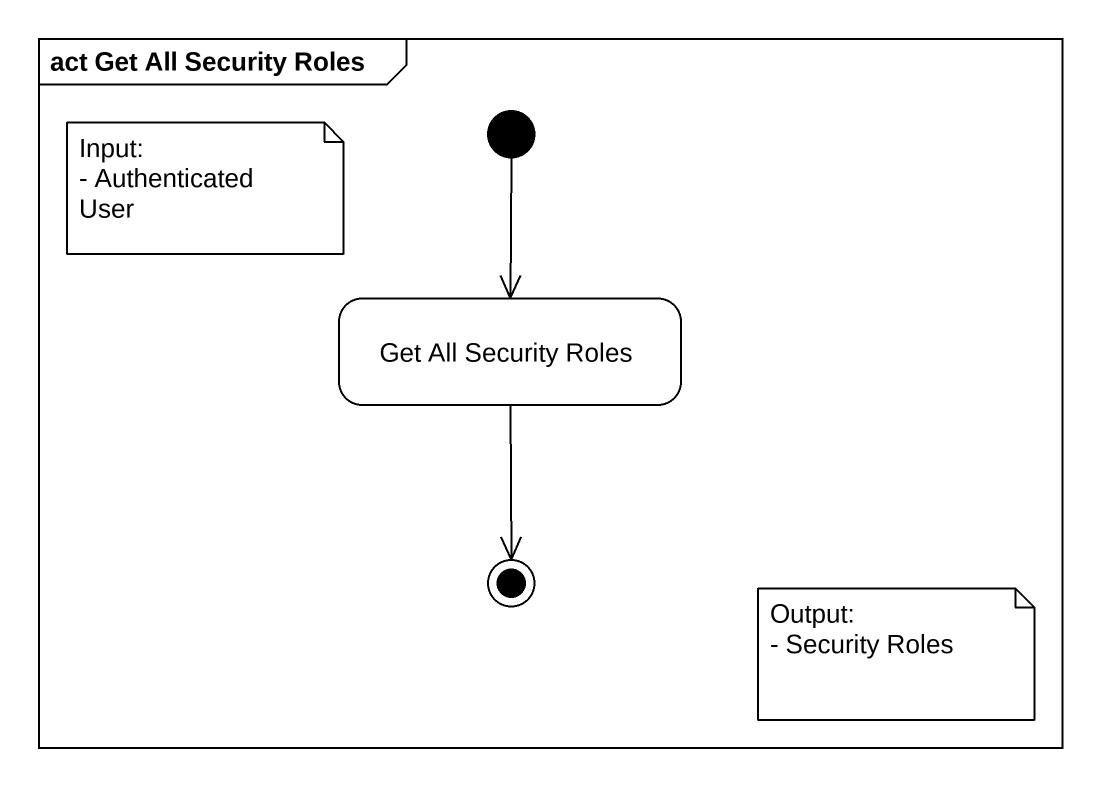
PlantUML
@startuml
mainframe act Get All Security Roles
hide empty description
state "Get All Security Roles" as Get_All_Security_Roles
[*] --> Get_All_Security_Roles
Get_All_Security_Roles --> [*]
note as N1
  Input:
  - Authenticated User
end note
note as N2
  Output:
  - Security Roles
end note
@enduml
